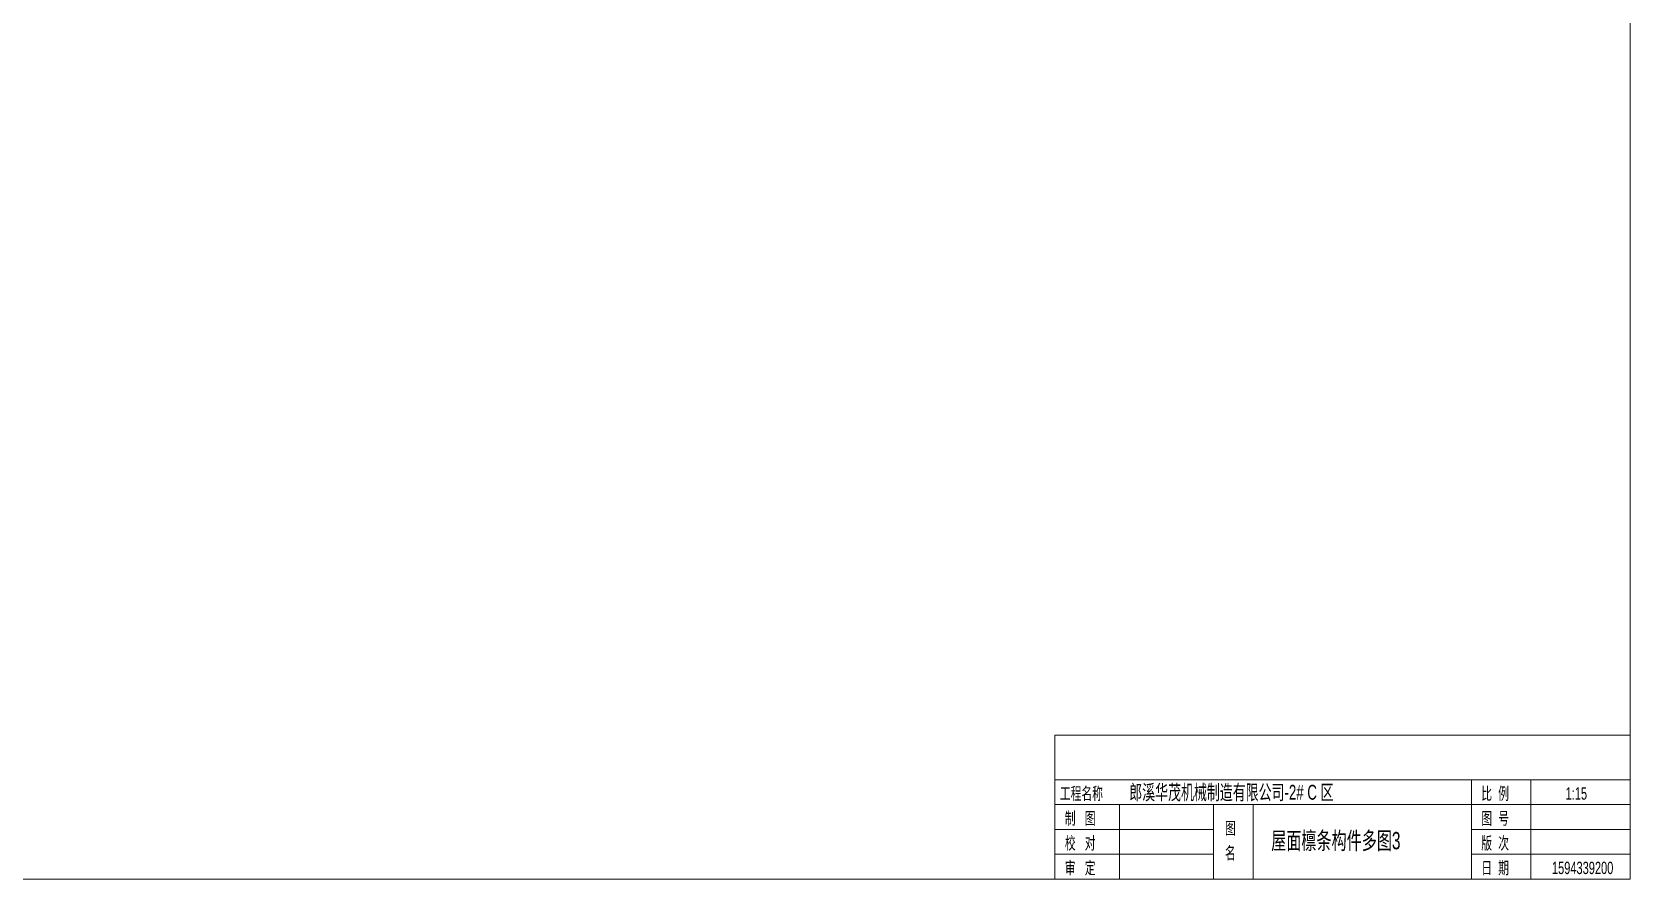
# Model space of a CAD drawing. Header units: millimetres. Extents: x 181 to 4047, y 165 to 2266.
# Drawn here: x 2514.6 to 2901.3, y 164.5 to 369.5 of the extents above; entities that cross this region are included whole.
import ezdxf

# ---------------------------------------------------------------- set-up
doc = ezdxf.new("R2010")
doc.units = ezdxf.units.MM
doc.linetypes.add('XKITLINE00', pattern=[0])
doc.layers.add('DrawingSheet', color=5, linetype='Continuous', lineweight=0)
doc.layers.add('OtherObjectType', color=1, linetype='Continuous', lineweight=0)
doc.styles.add('宋体', font='arial.ttf')

msp = doc.modelspace()

# ---------------------------------------------------------------- linework, layer by layer
at = {"layer": 'DrawingSheet', "color": 5, "linetype": 'XKITLINE00', "lineweight": 0}
for p, q in [((2901.35, 164.51), (2901.35, 574.51)), ((2317.35, 164.51), (2901.35, 164.51))]:
    msp.add_line(p, q, dxfattribs=at)
at = {"layer": 'OtherObjectType', "color": 2, "linetype": 'XKITLINE00', "lineweight": 0}
for p, q in [((2762.15, 199.31), (2901.35, 199.31)), ((2762.15, 199.31), (2762.15, 164.51)), ((2901.35, 199.31), (2901.35, 164.51)), ((2762.15, 164.51), (2901.35, 164.51))]:
    msp.add_line(p, q, dxfattribs=at)
at = {"layer": 'OtherObjectType', "color": 3, "linetype": 'XKITLINE00', "lineweight": 0}
for p, q in [((2762.15, 188.51), (2901.35, 188.51)), ((2862.95, 188.51), (2862.95, 164.51)), ((2877.35, 188.51), (2877.35, 164.51)), ((2762.15, 182.51), (2901.35, 182.51)), ((2777.75, 182.51), (2777.75, 164.51)), ((2800.55, 182.51), (2800.55, 164.51)), ((2810.15, 182.51), (2810.15, 164.51)), ((2762.15, 176.51), (2800.55, 176.51)), ((2862.95, 176.51), (2901.35, 176.51)), ((2762.15, 170.51), (2800.55, 170.51)), ((2862.95, 170.51), (2901.35, 170.51))]:
    msp.add_line(p, q, dxfattribs=at)

# ---------------------------------------------------------------- texts
at = {"layer": 'OtherObjectType', "color": 4, "style": '宋体', "width": 0.6375}
for s, p in [('工程名称', (2763.35, 183.71)), ('比  例', (2865.35, 183.71)), ('制   图', (2764.55, 177.71)), ('图', (2803.31, 175.31)), ('图  号', (2865.35, 177.71)), ('校   对', (2764.55, 171.71)), ('版  次', (2865.35, 171.71)), ('名', (2803.31, 169.31)), ('审   定', (2764.55, 165.71)), ('日  期', (2865.35, 165.71))]:
    msp.add_text(s, height=3, dxfattribs=at).set_placement(p)
at = {"layer": 'OtherObjectType', "color": 7, "style": '宋体', "width": 0.6375}
for s, height, p in [('郎溪华茂机械制造有限公司-2# C 区', 3.6, (2780.15, 183.71)), ('1:15', 3, (2885.75, 183.71)), ('屋面檩条构件多图3', 4.2, (2814.5, 171.71)), ('1594339200', 3, (2882.45, 165.71))]:
    msp.add_text(s, height=height, dxfattribs=at).set_placement(p)

doc.saveas('drawing.dxf')
